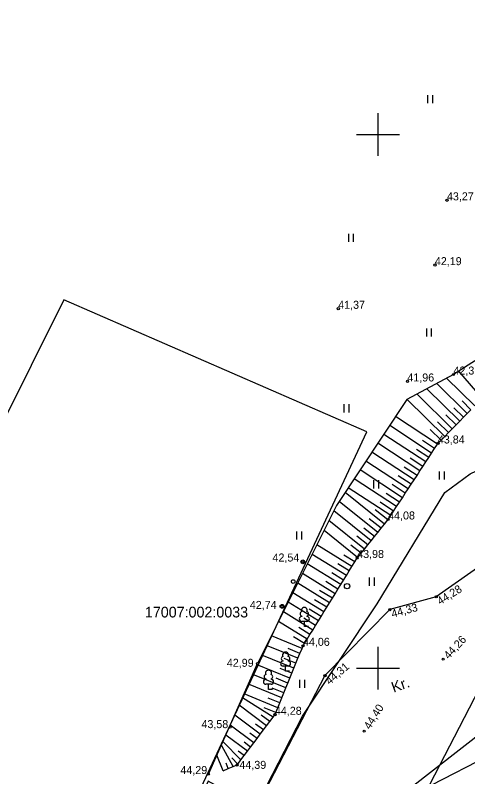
# Model space of a CAD drawing. Extents: x 641765 to 644424, y 6454656 to 6458238.
# Drawn here: x 642316 to 642358.4, y 6456789.8 to 6456861.2 of the extents above; entities that cross this region are included whole.
import ezdxf

# ---------------------------------------------------------------- set-up
doc = ezdxf.new("R2010")
doc.units = 0
for name, color, linetype in [('13_KPKAABEL', 7, 'Continuous'), ('17_SITRASS', 7, 'Continuous'), ('26_POST', 7, 'Continuous'), ('28_AED', 7, 'Continuous'), ('30_TEE', 7, 'Continuous'), ('40_PIIR', 7, 'Continuous'), ('41_HALJASTUS', 7, 'Continuous'), ('42_RELJEEF', 7, 'Continuous'), ('44_PUU', 7, 'Continuous'), ('59_KORGUS', 7, 'Continuous'), ('63_VORK', 7, 'Continuous'), ('Level 1', 7, 'Continuous')]:
    doc.layers.add(name, color=color, linetype=linetype)

# ---------------------------------------------------------------- blocks, each defined once
blk = doc.blocks.new('PUNKT')
at = {"layer": 'Level 1'}
blk.add_circle((0, 0), 1, dxfattribs=at)

msp = doc.modelspace()

# ---------------------------------------------------------------- linework, layer by layer
at = {"layer": '13_KPKAABEL'}
msp.add_lwpolyline([(642322.951, 6456754.543), (642329.981, 6456770.304), (642342.933, 6456795.495), (642349.918, 6456806.027), (642356.273, 6456816.445), (642358.637, 6456818.191), (642361.949, 6456819.777), (642363.695, 6456821.047), (642370.164, 6456831.785), (642372.32, 6456833.957), (642374.598, 6456835.016), (642381.556, 6456830.998)], dxfattribs=at)
at = {"layer": '17_SITRASS'}
msp.add_lwpolyline([(642335.546, 6456757.815), (642350.142, 6456785.787), (642352.782, 6456788.599), (642360.282, 6456794.448), (642361.479, 6456793.778)], dxfattribs=at)
at = {"layer": '26_POST'}
msp.add_circle((642347.1, 6456807.68), 0.25, dxfattribs=at)
at = {"layer": '28_AED'}
msp.add_line((642334.11, 6456790.06), (642338.72, 6456800.42), dxfattribs=at)
for centre in [(642342.96, 6456809.96), (642342.06, 6456808.11), (642341.01, 6456805.79)]:
    msp.add_circle(centre, 0.175, dxfattribs=at)
at = {"layer": '30_TEE'}
for points in [[(642380.59, 6456836.1), (642372.25, 6456827.96), (642365.47, 6456817.82), (642360.47, 6456810.2), (642355.46, 6456806.69), (642351.11, 6456805.48), (642345.03, 6456799.3), (642338.98, 6456787.68), (642338.04, 6456787.26), (642334.1, 6456789.42), (642333.11, 6456787.38), (642336.5, 6456785.28), (642336.99, 6456783.86)], [(642385, 6456815.44), (642379.95, 6456813.29), (642368.75, 6456807.74), (642366.35, 6456802.84), (642363.83, 6456794.62), (642360.36, 6456791.79), (642349.68, 6456786.3), (642349.14, 6456785.01)]]:
    msp.add_lwpolyline(points, dxfattribs=at)
at = {"layer": '40_PIIR'}
for points in [[(642423.85, 6456922.51), (642353.43, 6456786.35), (642294.61, 6456674.55), (642323.99, 6456660.38), (642334.88, 6456655.09), (642337.34, 6456658.92), (642361.85, 6456645.98), (642379.98, 6456634.7), (642376.24, 6456626.43), (642403.85, 6456614.24), (642410.7, 6456633.51), (642490.99, 6456775.5), (642533.28, 6456870.49), (642597.48, 6456947.81), (642576.34, 6457080.56), (642557, 6457088.77)], [(642314.41, 6456822.19), (642296.75, 6456787.34), (642327.07, 6456775.13), (642348.96, 6456822.14), (642320.56, 6456834.52)]]:
    msp.add_lwpolyline(points, close=True, dxfattribs=at)
at = {"layer": '41_HALJASTUS'}
for p, q in [((642354.644, 6456853.701), (642354.644, 6456852.94)), ((642355.099, 6456853.701), (642355.099, 6456852.94)), ((642347.222, 6456840.707), (642347.222, 6456839.946)), ((642347.677, 6456840.707), (642347.677, 6456839.946)), ((642354.541, 6456831.838), (642354.541, 6456831.077)), ((642354.996, 6456831.838), (642354.996, 6456831.077)), ((642346.809, 6456824.722), (642346.809, 6456823.961)), ((642347.264, 6456824.722), (642347.264, 6456823.961)), ((642355.735, 6456818.422), (642355.735, 6456817.661)), ((642356.19, 6456818.422), (642356.19, 6456817.661)), ((642349.593, 6456817.606), (642349.593, 6456816.845)), ((642350.048, 6456817.606), (642350.048, 6456816.845)), ((642342.364, 6456812.807), (642342.364, 6456812.046)), ((642342.819, 6456812.807), (642342.819, 6456812.046)), ((642349.174, 6456808.478), (642349.174, 6456807.717)), ((642349.629, 6456808.478), (642349.629, 6456807.717)), ((642342.66, 6456798.919), (642342.66, 6456798.158)), ((642343.115, 6456798.919), (642343.115, 6456798.158))]:
    msp.add_line(p, q, dxfattribs=at)
at = {"layer": '42_RELJEEF'}
for p, q in [((642359.759, 6456825.289), (642357.582, 6456827.839)), ((642358.36, 6456823.86), (642355.498, 6456826.662)), ((642359.06, 6456824.574), (642356.42, 6456827.159)), ((642357.661, 6456823.145), (642354.576, 6456826.164)), ((642356.262, 6456821.716), (642352.733, 6456825.17)), ((642356.961, 6456822.431), (642353.655, 6456825.667)), ((642358.011, 6456823.502), (642357.109, 6456824.385)), ((642358.71, 6456824.217), (642357.872, 6456825.038)), ((642357.311, 6456822.788), (642356.346, 6456823.732)), ((642358.011, 6456823.502), (642358.36, 6456823.86)), ((642358.36, 6456823.86), (642358.71, 6456824.217)), ((642355.575, 6456820.991), (642351.649, 6456823.563)), ((642356.612, 6456822.073), (642355.584, 6456823.079)), ((642357.311, 6456822.788), (642357.661, 6456823.145)), ((642357.661, 6456823.145), (642358.011, 6456823.502)), ((642355.027, 6456820.155), (642351.095, 6456822.73)), ((642355.912, 6456821.359), (642354.875, 6456822.374)), ((642356.612, 6456822.073), (642356.961, 6456822.431)), ((642356.961, 6456822.431), (642357.311, 6456822.788)), ((642354.479, 6456819.318), (642350.54, 6456821.898)), ((642355.912, 6456821.359), (642356.262, 6456821.716)), ((642356.262, 6456821.716), (642356.612, 6456822.073)), ((642353.931, 6456818.482), (642349.985, 6456821.066)), ((642355.301, 6456820.573), (642354.156, 6456821.323)), ((642355.301, 6456820.573), (642355.575, 6456820.991)), ((642353.383, 6456817.645), (642349.431, 6456820.234)), ((642354.753, 6456819.736), (642353.592, 6456820.497)), ((642354.753, 6456819.736), (642355.027, 6456820.155)), ((642355.027, 6456820.155), (642355.301, 6456820.573)), ((642352.835, 6456816.809), (642348.876, 6456819.402)), ((642354.205, 6456818.9), (642353.028, 6456819.671)), ((642354.479, 6456819.318), (642354.753, 6456819.736)), ((642353.657, 6456818.063), (642352.464, 6456818.845)), ((642353.931, 6456818.482), (642354.205, 6456818.9)), ((642354.205, 6456818.9), (642354.479, 6456819.318)), ((642352.287, 6456815.972), (642348.322, 6456818.57)), ((642353.109, 6456817.227), (642351.9, 6456818.019)), ((642353.383, 6456817.645), (642353.657, 6456818.063)), ((642353.657, 6456818.063), (642353.931, 6456818.482)), ((642351.74, 6456815.135), (642347.767, 6456817.737)), ((642352.835, 6456816.809), (642353.109, 6456817.227)), ((642353.109, 6456817.227), (642353.383, 6456817.645)), ((642351.192, 6456814.299), (642347.213, 6456816.905)), ((642352.561, 6456816.39), (642351.336, 6456817.193)), ((642352.561, 6456816.39), (642352.835, 6456816.809)), ((642350.6, 6456813.494), (642346.913, 6456816.456)), ((642352.014, 6456815.554), (642350.772, 6456816.367)), ((642352.014, 6456815.554), (642352.287, 6456815.972)), ((642352.287, 6456815.972), (642352.561, 6456816.39)), ((642349.974, 6456812.715), (642346.356, 6456815.62)), ((642351.466, 6456814.717), (642350.208, 6456815.541)), ((642351.466, 6456814.717), (642351.74, 6456815.135)), ((642351.74, 6456815.135), (642352.014, 6456815.554)), ((642349.347, 6456811.935), (642345.855, 6456814.74)), ((642350.913, 6456813.884), (642349.727, 6456814.837)), ((642351.192, 6456814.299), (642351.466, 6456814.717)), ((642348.721, 6456811.155), (642345.399, 6456813.824)), ((642350.287, 6456813.104), (642349.183, 6456813.991)), ((642350.6, 6456813.494), (642350.913, 6456813.884)), ((642349.661, 6456812.325), (642348.67, 6456813.121)), ((642349.974, 6456812.715), (642350.287, 6456813.104)), ((642350.287, 6456813.104), (642350.6, 6456813.494)), ((642348.095, 6456810.376), (642344.943, 6456812.908)), ((642349.034, 6456811.545), (642348.023, 6456812.358)), ((642349.347, 6456811.935), (642349.661, 6456812.325)), ((642349.661, 6456812.325), (642349.974, 6456812.715)), ((642347.563, 6456809.53), (642344.27, 6456811.558)), ((642348.408, 6456810.766), (642347.454, 6456811.532)), ((642348.721, 6456811.155), (642349.034, 6456811.545)), ((642349.034, 6456811.545), (642349.347, 6456811.935)), ((642348.408, 6456810.766), (642348.721, 6456811.155)), ((642347.039, 6456808.678), (642343.822, 6456810.66)), ((642347.825, 6456809.955), (642346.802, 6456810.585)), ((642348.095, 6456810.376), (642348.408, 6456810.766)), ((642346.514, 6456807.827), (642343.374, 6456809.761)), ((642347.301, 6456809.104), (642346.235, 6456809.761)), ((642347.301, 6456809.104), (642347.563, 6456809.53)), ((642347.563, 6456809.53), (642347.825, 6456809.955)), ((642345.99, 6456806.975), (642342.927, 6456808.862)), ((642346.776, 6456808.252), (642345.667, 6456808.936)), ((642346.776, 6456808.252), (642347.039, 6456808.678)), ((642347.039, 6456808.678), (642347.301, 6456809.104)), ((642345.465, 6456806.124), (642342.479, 6456807.964)), ((642346.252, 6456807.401), (642345.099, 6456808.111)), ((642346.514, 6456807.827), (642346.776, 6456808.252)), ((642345.727, 6456806.55), (642344.531, 6456807.286)), ((642345.99, 6456806.975), (642346.252, 6456807.401)), ((642346.252, 6456807.401), (642346.514, 6456807.827)), ((642344.941, 6456805.273), (642342.031, 6456807.065)), ((642345.465, 6456806.124), (642345.727, 6456806.55)), ((642345.727, 6456806.55), (642345.99, 6456806.975)), ((642344.416, 6456804.421), (642341.583, 6456806.166)), ((642345.203, 6456805.698), (642344.039, 6456806.415)), ((642345.203, 6456805.698), (642345.465, 6456806.124)), ((642343.892, 6456803.57), (642341.135, 6456805.268)), ((642344.678, 6456804.847), (642343.551, 6456805.541)), ((642344.678, 6456804.847), (642344.941, 6456805.273)), ((642344.941, 6456805.273), (642345.203, 6456805.698)), ((642344.154, 6456803.995), (642343.063, 6456804.667)), ((642344.154, 6456803.995), (642344.416, 6456804.421)), ((642344.416, 6456804.421), (642344.678, 6456804.847)), ((642343.367, 6456802.718), (642340.688, 6456804.369)), ((642343.629, 6456803.144), (642342.575, 6456803.794)), ((642343.892, 6456803.57), (642344.154, 6456803.995)), ((642342.881, 6456801.847), (642340.014, 6456803.016)), ((642343.367, 6456802.718), (642343.629, 6456803.144)), ((642343.629, 6456803.144), (642343.892, 6456803.57)), ((642343.105, 6456802.293), (642342.087, 6456802.92)), ((642343.105, 6456802.293), (642343.367, 6456802.718)), ((642342.503, 6456800.921), (642339.567, 6456802.119)), ((642342.692, 6456801.384), (642341.599, 6456801.83)), ((642342.692, 6456801.384), (642342.881, 6456801.847)), ((642342.126, 6456799.995), (642339.119, 6456801.221)), ((642342.315, 6456800.458), (642341.219, 6456800.905)), ((642342.315, 6456800.458), (642342.503, 6456800.921)), ((642342.503, 6456800.921), (642342.692, 6456801.384)), ((642341.748, 6456799.069), (642338.676, 6456800.322)), ((642342.126, 6456799.995), (642342.315, 6456800.458)), ((642341.371, 6456798.143), (642338.27, 6456799.408)), ((642341.937, 6456799.532), (642340.838, 6456799.98)), ((642341.748, 6456799.069), (642341.937, 6456799.532)), ((642341.937, 6456799.532), (642342.126, 6456799.995)), ((642341.56, 6456798.606), (642340.462, 6456799.054)), ((642341.56, 6456798.606), (642341.748, 6456799.069)), ((642340.993, 6456797.217), (642337.863, 6456798.494)), ((642341.182, 6456797.68), (642340.092, 6456798.125)), ((642341.182, 6456797.68), (642341.371, 6456798.143)), ((642341.371, 6456798.143), (642341.56, 6456798.606)), ((642340.616, 6456796.291), (642337.456, 6456797.58)), ((642340.993, 6456797.217), (642341.182, 6456797.68)), ((642339.57, 6456794.605), (642336.996, 6456796.545)), ((642340.172, 6456795.403), (642337.294, 6456797.214)), ((642340.804, 6456796.754), (642339.721, 6456797.196)), ((642340.616, 6456796.291), (642340.804, 6456796.754)), ((642340.804, 6456796.754), (642340.993, 6456797.217)), ((642340.427, 6456795.828), (642339.35, 6456796.268)), ((642340.427, 6456795.828), (642340.616, 6456796.291)), ((642338.968, 6456793.806), (642336.578, 6456795.607)), ((642339.871, 6456795.004), (642339.067, 6456795.609)), ((642339.871, 6456795.004), (642340.172, 6456795.403)), ((642338.366, 6456793.008), (642336.161, 6456794.669)), ((642339.269, 6456794.205), (642338.528, 6456794.764)), ((642339.269, 6456794.205), (642339.57, 6456794.605)), ((642339.57, 6456794.605), (642339.871, 6456795.004)), ((642337.764, 6456792.209), (642335.744, 6456793.732)), ((642338.667, 6456793.407), (642337.989, 6456793.918)), ((642338.667, 6456793.407), (642338.968, 6456793.806)), ((642338.968, 6456793.806), (642339.269, 6456794.205)), ((642337.162, 6456791.41), (642335.506, 6456793.083)), ((642338.065, 6456792.608), (642337.449, 6456793.072)), ((642338.065, 6456792.608), (642338.366, 6456793.008)), ((642338.366, 6456793.008), (642338.667, 6456793.407)), ((642336.432, 6456790.776), (642335.358, 6456792.717)), ((642337.764, 6456792.209), (642338.065, 6456792.608)), ((642335.51, 6456790.39), (642334.903, 6456791.841)), ((642336.861, 6456791.011), (642336.317, 6456791.603)), ((642337.463, 6456791.81), (642336.91, 6456792.227)), ((642337.162, 6456791.41), (642337.463, 6456791.81)), ((642337.463, 6456791.81), (642337.764, 6456792.209)), ((642335.971, 6456790.583), (642335.763, 6456791.081)), ((642336.861, 6456791.011), (642337.162, 6456791.41)), ((642335.51, 6456790.39), (642335.971, 6456790.583)), ((642335.971, 6456790.583), (642336.432, 6456790.776))]:
    msp.add_line(p, q, dxfattribs=at)
for points in [[(642394.59, 6456858.2), (642393, 6456859.27), (642391.13, 6456858.94), (642387.23, 6456854.7), (642381.58, 6456848.79), (642377.25, 6456844.61), (642374.68, 6456843.33), (642368.56, 6456840.31), (642363.51, 6456834.09), (642361.09, 6456830.09), (642357.07, 6456827.51), (642352.713, 6456825.159), (642346.109, 6456815.25), (642338.72, 6456800.42)], [(642355.575, 6456820.991), (642355.62, 6456821.06), (642355.912, 6456821.359)], [(642350.913, 6456813.884), (642350.95, 6456813.93), (642351.192, 6456814.299)], [(642347.825, 6456809.955), (642348.05, 6456810.32), (642348.095, 6456810.376)], [(642342.881, 6456801.847), (642342.98, 6456802.09), (642343.105, 6456802.293)], [(642340.172, 6456795.403), (642340.35, 6456795.64), (642340.427, 6456795.828)], [(642336.432, 6456790.776), (642336.8, 6456790.93), (642336.861, 6456791.011)]]:
    msp.add_lwpolyline(points, dxfattribs=at)
at = {"layer": '44_PUU'}
for p, q in [((642342.86, 6456804.88), (642342.86, 6456804.85)), ((642343.34, 6456804.88), (642343.34, 6456804.85)), ((642343.34, 6456804.375), (642342.86, 6456804.375)), ((642343.1, 6456803.9), (642343.1, 6456804.375)), ((642343.48, 6456803.9), (642343.1, 6456803.9)), ((642341.1, 6456800.69), (642341.1, 6456800.66)), ((642341.58, 6456800.185), (642341.1, 6456800.185)), ((642341.34, 6456799.71), (642341.34, 6456800.185)), ((642341.58, 6456800.69), (642341.58, 6456800.66)), ((642341.72, 6456799.71), (642341.34, 6456799.71)), ((642339.5, 6456798.99), (642339.5, 6456798.96)), ((642339.98, 6456798.99), (642339.98, 6456798.96)), ((642339.98, 6456798.485), (642339.5, 6456798.485)), ((642339.74, 6456798.01), (642339.74, 6456798.485)), ((642340.12, 6456798.01), (642339.74, 6456798.01))]:
    msp.add_line(p, q, dxfattribs=at)
for centre, radius, start, end in [((642342.91, 6456805.088), 0.212, 105.2441, 257.07903), ((642343.1, 6456805.42), 0.277, 332.5799, 207.4201), ((642343.29, 6456805.088), 0.212, 282.92097, 74.7559), ((642342.862, 6456804.613), 0.237, 90.00001, 270), ((642343.337, 6456804.613), 0.237, 270, 89.99999), ((642341.15, 6456800.897), 0.212, 105.2441, 257.07903), ((642341.34, 6456801.23), 0.277, 332.5799, 207.4201), ((642341.53, 6456800.897), 0.212, 282.92097, 74.7559), ((642341.102, 6456800.423), 0.237, 90.00001, 270), ((642341.577, 6456800.423), 0.237, 270, 89.99999), ((642339.55, 6456799.198), 0.212, 105.2441, 257.07903), ((642339.74, 6456799.53), 0.277, 332.5799, 207.4201), ((642339.93, 6456799.198), 0.212, 282.92097, 74.7559), ((642339.502, 6456798.723), 0.237, 90.00001, 270), ((642339.977, 6456798.723), 0.237, 270, 89.99999)]:
    msp.add_arc(centre, radius, start, end, dxfattribs=at)
at = {"layer": '63_VORK'}
for p, q in [((642350, 6456852), (642350, 6456848)), ((642348, 6456850), (642352, 6456850)), ((642350, 6456802), (642350, 6456798)), ((642348, 6456800), (642352, 6456800))]:
    msp.add_line(p, q, dxfattribs=at)

# ---------------------------------------------------------------- block references
at = {"layer": '59_KORGUS', "xscale": 0.1, "yscale": 0.10000000000000002}
for p in [(642356.47, 6456843.84), (642355.34, 6456837.77), (642346.28, 6456833.68), (642357.07, 6456827.51), (642352.76, 6456826.87), (642355.62, 6456821.06), (642350.95, 6456813.93), (642348.05, 6456810.32), (642342.96, 6456809.96), (642355.46, 6456806.69), (642341.01, 6456805.79), (642351.11, 6456805.48), (642342.98, 6456802.09), (642356.1, 6456800.84), (642338.72, 6456800.42), (642345.03, 6456799.3), (642340.35, 6456795.64), (642336.15, 6456794.47), (642348.7, 6456794.09), (642336.8, 6456790.93), (642334.1, 6456790.06)]:
    msp.add_blockref('PUNKT', p, dxfattribs=at)

# ---------------------------------------------------------------- texts
at = {"layer": '28_AED'}
msp.add_text('Kr.', height=1, rotation=19.54323, dxfattribs=at).set_placement((642351.464, 6456797.691))
at = {"layer": '40_PIIR'}
msp.add_text('17007:002:0033', height=1, dxfattribs=at).set_placement((642328.163, 6456804.75))
at = {"layer": '59_KORGUS'}
for s, p in [('43,27', (642356.46, 6456843.83)), ('42,19', (642355.33, 6456837.76)), ('41,37', (642346.27, 6456833.67)), ('42,31', (642357.07, 6456827.51)), ('41,96', (642352.75, 6456826.86)), ('43,84', (642355.61, 6456821.05)), ('44,08', (642350.95, 6456813.93)), ('43,98', (642348.05, 6456810.32)), ('42,54', (642340.119, 6456809.991)), ('42,74', (642337.993, 6456805.546)), ('44,06', (642342.97, 6456802.09)), ('42,99', (642335.838, 6456800.126)), ('44,28', (642340.34, 6456795.63)), ('43,58', (642333.461, 6456794.38)), ('44,29', (642331.489, 6456790.077)), ('44,39', (642337.016, 6456790.563))]:
    msp.add_text(s, height=0.75, dxfattribs=at).set_placement(p)
for s, rotation, p in [('44,28', 31.78599, (642355.809, 6456805.888)), ('44,33', 15.14305, (642351.362, 6456804.716)), ('44,26', 47.21268, (642356.63, 6456800.786)), ('44,31', 40.61129, (642345.468, 6456798.393)), ('44,40', 57.74553, (642349.243, 6456794.194))]:
    msp.add_text(s, height=0.75, rotation=rotation, dxfattribs=at).set_placement(p)

doc.saveas('drawing.dxf')
